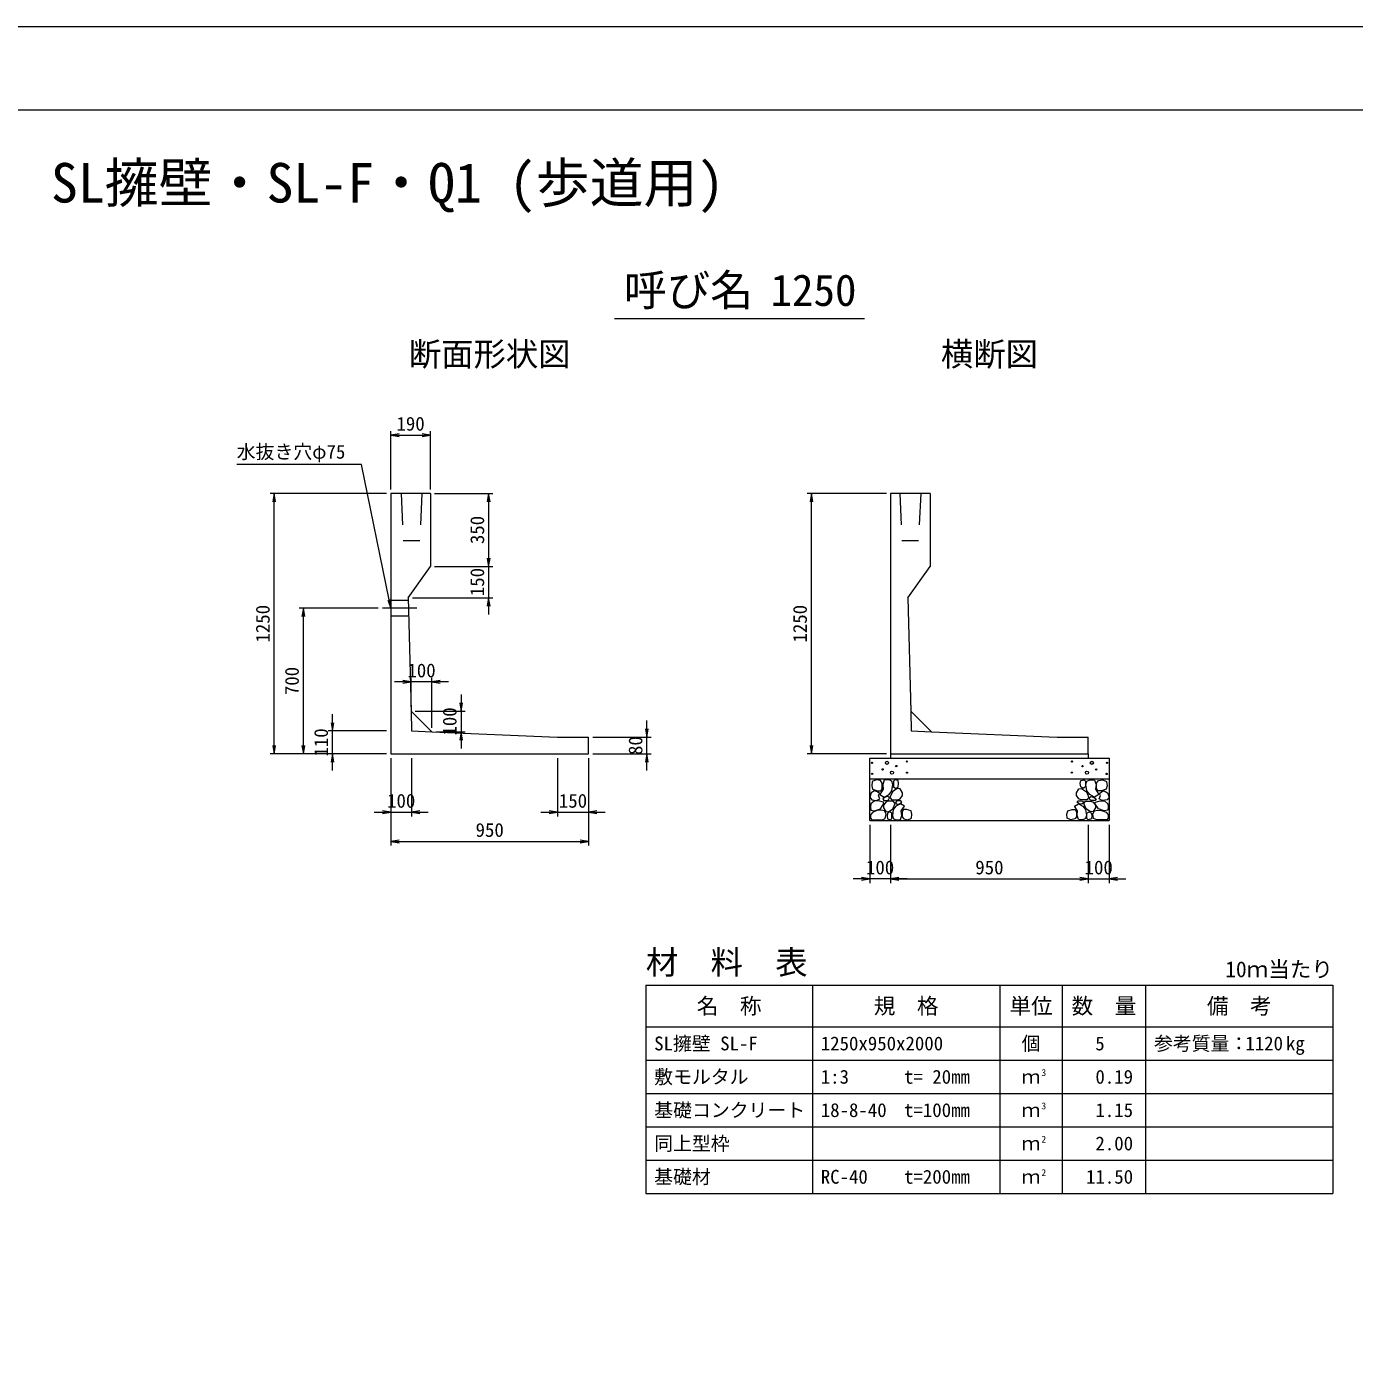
# Model space of a CAD drawing. Units: millimetres at full size, sheet at 1:25. Extents: x 0 to 16820, y 0 to 13241.
# Drawn here: x 6677 to 13051, y 5418 to 11880 of the extents above; entities that cross this region are included whole.
import ezdxf
from ezdxf.enums import TextEntityAlignment as Align

# ---------------------------------------------------------------- set-up
doc = ezdxf.new("R2010")
doc.units = ezdxf.units.MM
doc.header["$LTSCALE"] = 25
doc.linetypes.add('CHAIN', pattern=[18.5, 12, -1.5, 3.5, -1.5])
doc.linetypes.add('DASHED_SPACED', pattern=[12, 6, -6])
for name, color, linetype, lineweight in [('D-BMK', 2, 'CHAIN', 13), ('D-DCR-HCHn', 4, 'Continuous', 9), ('D-MTR-FRAM', 7, 'Continuous', 13), ('D-MTR-LINE', 7, 'Continuous', 13), ('D-STR-DIM', 7, 'Continuous', 13), ('D-STR-STRn', 1, 'Continuous', 13), ('D-STR-TXT', 7, 'Continuous', 13), ('D-TTL', 2, 'Continuous', 13), ('D-TTL-TXT', 7, 'Continuous', 13)]:
    doc.layers.add(name, color=color, linetype=linetype, lineweight=lineweight)
doc.layers.add('D-MTR', color=7, linetype='Continuous')
doc.layers.add('D-MTR-TXT', color=7, linetype='Continuous')
doc.styles.add('ＭＳ ゴシック', font='')
doc.styles.get('ＭＳ ゴシック').set_extended_font_data('MS Gothic')

# ---------------------------------------------------------------- blocks, each defined once
blk = doc.blocks.new('open_arrow')
at = {"color": 0, "linetype": 'Continuous', "lineweight": -2}
blk.add_lwpolyline([(7.5, 1.25), (0, 0), (7.5, -1.25)], dxfattribs=at)

msp = doc.modelspace()

# ---------------------------------------------------------------- linework, layer by layer
at = {"layer": 'D-BMK'}
msp.add_line((8550.06, 9090), (8385, 9090), dxfattribs=at)
at = {"layer": 'D-DCR-HCHn'}
for points in [[(10732.28, 8203.81), (10725.35, 8183), (10734.59, 8169.14), (10757.71, 8166.82), (10773.49, 8173.6), (10766.95, 8189.94), (10771.58, 8199.18), (10762.33, 8208.43), (10748.46, 8213.05)], [(10776.2, 8261.59), (10755.4, 8266.22), (10736.9, 8256.97), (10734.59, 8236.17), (10739.21, 8219.99), (10762.33, 8213.05), (10778.51, 8213.05), (10785.44, 8224.61), (10785.44, 8250.04)], [(10794.69, 8263.91), (10787.76, 8243.1), (10790.07, 8219.99), (10773.89, 8194.56), (10794.69, 8183), (10817.8, 8194.56), (10831.67, 8213.05), (10836.3, 8243.1), (10831.67, 8259.28), (10817.8, 8266.22)], [(10833.98, 8208.43), (10822.43, 8180.69), (10831.67, 8169.14), (10859.41, 8169.14), (10870.97, 8173.76), (10882.53, 8189.94), (10882.53, 8203.81), (10870.97, 8222.3), (10857.1, 8224.61)], [(10838.61, 8259.28), (10838.61, 8231.55), (10850.16, 8224.61), (10861.72, 8231.55), (10864.03, 8247.73), (10861.72, 8261.59), (10845.54, 8266.22)], [(11766.02, 8208.43), (11777.57, 8180.69), (11768.33, 8169.14), (11740.59, 8169.14), (11729.03, 8173.76), (11717.47, 8189.94), (11717.47, 8203.81), (11729.03, 8222.3), (11742.9, 8224.61)], [(11761.39, 8259.28), (11761.39, 8231.55), (11749.84, 8224.61), (11738.28, 8231.55), (11735.97, 8247.73), (11738.28, 8261.59), (11754.46, 8266.22)], [(11805.31, 8263.91), (11812.24, 8243.1), (11809.93, 8219.99), (11826.11, 8194.56), (11805.31, 8183), (11782.2, 8194.56), (11768.33, 8213.05), (11763.7, 8243.1), (11768.33, 8259.28), (11782.2, 8266.22)], [(11823.8, 8261.59), (11844.6, 8266.22), (11863.1, 8256.97), (11865.41, 8236.17), (11860.79, 8219.99), (11837.67, 8213.05), (11821.49, 8213.05), (11814.56, 8224.61), (11814.56, 8250.04)], [(11867.72, 8203.81), (11874.65, 8183), (11865.41, 8169.14), (11842.29, 8166.82), (11826.51, 8173.6), (11833.05, 8189.94), (11828.42, 8199.18), (11837.67, 8208.43), (11851.54, 8213.05)], [(10776.16, 8127.01), (10793.28, 8152.69), (10791.14, 8159.11), (10767.59, 8165.53), (10746.19, 8163.39), (10731.21, 8150.55), (10729.07, 8135.57), (10731.21, 8120.59), (10748.33, 8116.31)], [(10799.31, 8183), (10787.76, 8173.76), (10792.38, 8166.82), (10808.56, 8166.82), (10815.49, 8169.14), (10820.12, 8178.38), (10813.18, 8185.32)], [(10836.08, 8127.01), (10846.78, 8152.69), (10838.22, 8163.39), (10812.54, 8163.39), (10801.84, 8159.11), (10791.14, 8144.13), (10791.14, 8131.29), (10801.84, 8114.17), (10814.68, 8112.03)], [(10872.47, 8075.64), (10878.89, 8094.91), (10876.75, 8116.31), (10891.73, 8139.85), (10872.47, 8150.55), (10851.06, 8139.85), (10838.22, 8122.73), (10833.94, 8094.91), (10838.22, 8079.92), (10851.06, 8073.5)], [(10868.19, 8150.55), (10878.89, 8159.11), (10874.61, 8165.53), (10859.62, 8165.53), (10853.2, 8163.39), (10848.92, 8154.83), (10855.34, 8148.41)], [(11727.53, 8075.64), (11721.11, 8094.91), (11723.25, 8116.31), (11708.27, 8139.85), (11727.53, 8150.55), (11748.94, 8139.85), (11761.78, 8122.73), (11766.06, 8094.91), (11761.78, 8079.92), (11748.94, 8073.5)], [(11731.81, 8150.55), (11721.11, 8159.11), (11725.39, 8165.53), (11740.38, 8165.53), (11746.8, 8163.39), (11751.08, 8154.83), (11744.66, 8148.41)], [(11763.92, 8127.01), (11753.22, 8152.69), (11761.78, 8163.39), (11787.46, 8163.39), (11798.16, 8159.11), (11808.86, 8144.13), (11808.86, 8131.29), (11798.16, 8114.17), (11785.32, 8112.03)], [(11800.69, 8183), (11812.24, 8173.76), (11807.62, 8166.82), (11791.44, 8166.82), (11784.51, 8169.14), (11779.88, 8178.38), (11786.82, 8185.32)], [(11823.84, 8127.01), (11806.72, 8152.69), (11808.86, 8159.11), (11832.41, 8165.53), (11853.81, 8163.39), (11868.79, 8150.55), (11870.93, 8135.57), (11868.79, 8120.59), (11851.67, 8116.31)], [(10784.72, 8073.5), (10799.7, 8079.92), (10803.98, 8101.33), (10795.42, 8116.31), (10780.44, 8120.59), (10761.17, 8118.45), (10739.77, 8109.89), (10729.07, 8097.05), (10729.07, 8082.06), (10735.49, 8073.5), (10761.17, 8075.64)], [(10831.8, 8079.92), (10831.8, 8105.61), (10821.1, 8112.03), (10810.4, 8105.61), (10808.26, 8090.62), (10810.4, 8077.78), (10825.38, 8073.5)], [(10889.59, 8077.78), (10908.85, 8073.5), (10925.97, 8082.06), (10928.11, 8101.33), (10923.83, 8116.31), (10902.43, 8122.73), (10887.45, 8122.73), (10881.03, 8112.03), (10881.03, 8088.48)], [(11710.41, 8077.78), (11691.15, 8073.5), (11674.03, 8082.06), (11671.89, 8101.33), (11676.17, 8116.31), (11697.57, 8122.73), (11712.55, 8122.73), (11718.97, 8112.03), (11718.97, 8088.48)], [(11768.2, 8079.92), (11768.2, 8105.61), (11778.9, 8112.03), (11789.6, 8105.61), (11791.74, 8090.62), (11789.6, 8077.78), (11774.62, 8073.5)], [(11815.28, 8073.5), (11800.3, 8079.92), (11796.02, 8101.33), (11804.58, 8116.31), (11819.56, 8120.59), (11838.83, 8118.45), (11860.23, 8109.89), (11870.93, 8097.05), (11870.93, 8082.06), (11864.51, 8073.5), (11838.83, 8075.64)]]:
    msp.add_lwpolyline(points, close=True, dxfattribs=at)
for centre, radius in [((10735.73, 8347.43), 3), ((10808.34, 8347.43), 7.5), ((10903.13, 8353.48), 3), ((11696.87, 8353.48), 3), ((11791.66, 8347.43), 7.5), ((11864.27, 8347.43), 3), ((10736.87, 8293.92), 3), ((10787.29, 8315.76), 3), ((10831.66, 8299.97), 7.5), ((10852.71, 8331.64), 3), ((10904.27, 8299.97), 3), ((11695.73, 8299.97), 3), ((11747.29, 8331.64), 3), ((11768.34, 8299.97), 7.5), ((11812.71, 8315.76), 3), ((11863.13, 8293.92), 3)]:
    msp.add_circle(centre, radius, dxfattribs=at)
at = {"layer": 'D-MTR-FRAM'}
for p, q in [((9650, 7280), (12950, 7280)), ((9650, 7280), (9650, 6280)), ((12950, 7280), (12950, 6280)), ((9650, 6280), (12950, 6280))]:
    msp.add_line(p, q, dxfattribs=at)
at = {"layer": 'D-MTR-LINE'}
for p, q in [((10450, 7280), (10450, 6280)), ((11350, 7280), (11350, 6280)), ((11650, 7280), (11650, 6280)), ((12050, 7280), (12050, 6280)), ((9650, 7080), (12950, 7080)), ((9650, 6920), (12950, 6920)), ((9650, 6760), (12950, 6760)), ((9650, 6600), (12950, 6600)), ((9650, 6440), (12950, 6440))]:
    msp.add_line(p, q, dxfattribs=at)
at = {"layer": 'D-STR-DIM'}
for p, q in [((8425, 9660), (8425, 9940)), ((8425, 9920), (8615, 9920)), ((8615, 9660), (8615, 9940)), ((8405, 9640), (7845, 9640)), ((7865, 8390), (7865, 9640)), ((8635, 9640), (8915, 9640)), ((8895, 9640), (8895, 9290)), ((10805, 9640), (10425, 9640)), ((10445, 8390), (10445, 9640)), ((8895, 9370), (8895, 9060)), ((8635, 9290), (8915, 9290)), ((8635, 9290), (8915, 9290)), ((8528.8, 9140), (8915, 9140)), ((8365, 9090), (7985, 9090)), ((8005, 8390), (8005, 9090)), ((8702.57, 8735.82), (8442.57, 8735.82)), ((8522.57, 8615.82), (8522.57, 8755.82)), ((8622.57, 8515.82), (8622.57, 8755.82)), ((8762.57, 8675.82), (8762.57, 8415.82)), ((8542.57, 8595.82), (8782.57, 8595.82)), ((8145, 8310), (8145, 8580)), ((9655, 8310), (9655, 8550)), ((8405, 8500), (8125, 8500)), ((8642.57, 8495.82), (8782.57, 8495.82)), ((9395, 8470), (9675, 8470)), ((8405, 8390), (7845, 8390)), ((8405, 8390), (7985, 8390)), ((8405, 8390), (8125, 8390)), ((8425, 8370), (8425, 8090)), ((8425, 8370), (8425, 7950)), ((8525, 8370), (8525, 8090)), ((9225, 8370), (9225, 8090)), ((9375, 8370), (9375, 7950)), ((9375, 8370), (9375, 8090)), ((9395, 8390), (9675, 8390)), ((10805, 8390), (10425, 8390)), ((8345, 8110), (8605, 8110)), ((9145, 8110), (9455, 8110)), ((10725, 8050), (10725, 7770)), ((10825, 8050), (10825, 7770)), ((10825, 8050), (10825, 7770)), ((11775, 8050), (11775, 7770)), ((11775, 8050), (11775, 7770)), ((11875, 8050), (11875, 7770)), ((8425, 7970), (9375, 7970)), ((10905, 7790), (10645, 7790)), ((10825, 7790), (11775, 7790)), ((11695, 7790), (11955, 7790))]:
    msp.add_line(p, q, dxfattribs=at)
at = {"layer": 'D-STR-STRn'}
for p, q in [((8615, 9640), (8425, 9640)), ((8425, 9640), (8425, 8390)), ((8615, 9640), (8615, 9290)), ((11015, 9640), (10825, 9640)), ((10825, 9640), (10825, 8390)), ((11015, 9640), (11015, 9290)), ((8508.8, 9140), (8615, 9290)), ((10908.8, 9140), (11015, 9290)), ((8508.8, 9140), (8522.57, 8595.82)), ((10908.8, 9140), (10922.57, 8595.82)), ((8522.57, 8595.82), (8622.57, 8495.82)), ((10922.57, 8595.82), (11022.57, 8495.82)), ((8622.57, 8495.82), (9225, 8470)), ((9225, 8470), (9375, 8470)), ((9375, 8390), (9375, 8470)), ((11022.57, 8495.82), (11625, 8470)), ((11625, 8470), (11775, 8470)), ((11775, 8390), (11775, 8470)), ((8425, 8390), (9375, 8390)), ((10725, 8070), (10725, 8370)), ((10725, 8370), (11875, 8370)), ((10825, 8390), (10825, 8370)), ((10825, 8390), (11775, 8390)), ((11775, 8390), (11775, 8370)), ((11875, 8370), (11875, 8070)), ((10725, 8270), (11875, 8270)), ((10725, 8070), (11875, 8070))]:
    msp.add_line(p, q, dxfattribs=at)
at = {"layer": 'D-STR-STRn', "linetype": 'DASHED_SPACED'}
for p, q in [((8474.42, 9640), (8484.42, 9415)), ((8574.42, 9640), (8564.42, 9415)), ((10870, 9640), (10880, 9415)), ((10970, 9640), (10960, 9415)), ((8484.42, 9415), (8564.42, 9415)), ((10880, 9415), (10960, 9415)), ((8425, 9127.5), (8509.11, 9127.5)), ((8425, 9052.5), (8511.01, 9052.5))]:
    msp.add_line(p, q, dxfattribs=at)
at = {"layer": 'D-STR-STRn', "color": 2, "linetype": 'DASHED_SPACED'}
for p, q in [((8522.57, 8595.82), (8525, 8500)), ((10922.57, 8595.82), (10925, 8500)), ((8525, 8500), (8622.57, 8495.82)), ((10925, 8500), (11022.57, 8495.82))]:
    msp.add_line(p, q, dxfattribs=at)
at = {"layer": 'D-STR-TXT'}
msp.add_line((8285, 9780), (7685, 9780), dxfattribs=at)
msp.add_lwpolyline([(8425, 9090), (8417.05, 9129.2), (8285, 9780)], dxfattribs=at)
at = {"layer": 'D-TTL'}
for points in [[(0, 0), (16820, 0), (16820, 11880), (0, 11880)], [(400, 400), (16420, 400), (16420, 11480), (400, 11480)]]:
    msp.add_lwpolyline(points, close=True, dxfattribs=at)
at = {"layer": 'D-TTL-TXT'}
msp.add_line((9500, 10480), (10700, 10480), dxfattribs=at)

# ---------------------------------------------------------------- block references
at = {"layer": 'D-STR-DIM', "xscale": 5.33, "yscale": 5.33}
for p in [(8425, 9920), (8622.57, 8735.82), (8525, 8110), (9375, 8110), (8425, 7970), (10825, 7790), (10825, 7790), (11875, 7790)]:
    msp.add_blockref('open_arrow', p, dxfattribs=at)
for p, rotation in [((8615, 9920), 180), ((7865, 9640), 270), ((8895, 9640), 270), ((10445, 9640), 270), ((8895, 9290), 90), ((8895, 9290), 90), ((8895, 9140), 270), ((8005, 9090), 270), ((8522.57, 8735.82), 180), ((8762.57, 8595.82), 90), ((8145, 8500), 90), ((8762.57, 8495.82), 270), ((9655, 8470), 90), ((7865, 8390), 90), ((8005, 8390), 90), ((10445, 8390), 90), ((8145, 8390), 270), ((9655, 8390), 270), ((8425, 8110), 180), ((9225, 8110), 180), ((9375, 7970), 180), ((10725, 7790), 180), ((11775, 7790), 180), ((11775, 7790), 180)]:
    msp.add_blockref('open_arrow', p, dxfattribs=dict(at, rotation=rotation))
at = {"layer": 'D-STR-TXT', "xscale": 5.33, "yscale": 5.33, "rotation": 101.5}
msp.add_blockref('open_arrow', (8425, 9090), dxfattribs=at)

# ---------------------------------------------------------------- texts
at = {"layer": 'D-MTR', "style": 'ＭＳ ゴシック'}
msp.add_text('材\u3000料\u3000表', height=113.9, dxfattribs=at).set_placement((9650, 7298.15), align=Align.BOTTOM_LEFT)
msp.add_text('10ｍ当たり', height=75.95, dxfattribs=at).set_placement((12950, 7295.43), align=Align.BOTTOM_RIGHT)
at = {"layer": 'D-MTR-TXT', "style": 'ＭＳ ゴシック'}
for s, height, p in [('名\u3000称', 75.95, (10050, 7180)), ('規\u3000格', 75.95, (10900, 7180)), ('単位', 75.95, (11500, 7180)), ('数\u3000量', 75.95, (11850, 7180)), ('備\u3000考', 75.95, (12500, 7180)), ('個', 66.46, (11500, 7000)), ('ｍ', 66.46, (11500, 6840)), ('ｍ', 66.46, (11500, 6680)), ('ｍ', 66.46, (11500, 6520)), ('ｍ', 66.46, (11500, 6360))]:
    msp.add_text(s, height=height, dxfattribs=at).set_placement(p, align=Align.MIDDLE_CENTER)
for s, p in [('SL擁壁 SL-F', (9690, 7000)), ('1250x950x2000', (10490, 7000)), ('参考質量：    kg', (12090, 7000)), ('敷モルタル', (9690, 6840)), ('1:3', (10490, 6840)), ('t= 20mm', (10890, 6840)), ('基礎コンクリート', (9690, 6680)), ('18-8-40', (10490, 6680)), ('t=100mm', (10890, 6680)), ('同上型枠', (9690, 6520)), ('基礎材', (9690, 6360)), ('RC-40', (10490, 6360)), ('t=200mm', (10890, 6360))]:
    msp.add_text(s, height=66.46, dxfattribs=at).set_placement(p, align=Align.MIDDLE_LEFT)
for s, p in [('5', (11853.55, 7000)), ('1120', (12710, 7000)), ('0.19', (11990, 6840)), ('1.15', (11990, 6680)), ('2.00', (11990, 6520)), ('11.50', (11990, 6360))]:
    msp.add_text(s, height=66.46, dxfattribs=at).set_placement(p, align=Align.MIDDLE_RIGHT)
for s, p in [('3', (11550, 6833.63)), ('3', (11550, 6673.63)), ('2', (11550, 6513.63)), ('2', (11550, 6353.63))]:
    msp.add_text(s, height=33.23, dxfattribs=at).set_placement(p, align=Align.BOTTOM_LEFT)
at = {"layer": 'D-STR-DIM', "style": 'ＭＳ ゴシック'}
for s, p in [('190', (8520, 9975)), ('100', (8572.57, 8790.82)), ('100', (8475, 8165)), ('150', (9300, 8165)), ('950', (8900, 8025)), ('100', (10775, 7845)), ('950', (11300, 7845)), ('100', (11825, 7845))]:
    msp.add_text(s, height=66.46, dxfattribs=at).set_placement(p, align=Align.MIDDLE_CENTER)
for s, p in [('350', (8840, 9465)), ('150', (8840, 9215)), ('1250', (7810, 9015)), ('1250', (10390, 9015)), ('700', (7950, 8740)), ('100', (8707.57, 8545.82)), ('110', (8090, 8445)), ('80', (9600, 8430))]:
    msp.add_text(s, height=66.46, rotation=90, dxfattribs=at).set_placement(p, align=Align.MIDDLE_CENTER)
at = {"layer": 'D-STR-TXT', "style": 'ＭＳ ゴシック'}
msp.add_text('水抜き穴φ75', height=66.46, dxfattribs=at).set_placement((7685, 9787.25), align=Align.BOTTOM_LEFT)
at = {"layer": 'D-TTL-TXT', "style": 'ＭＳ ゴシック'}
for s, height, p in [('SL擁壁・SL-F・Q1 (歩道用)', 189.9, (8410, 10980)), ('呼び名', 151.9, (9855, 10495)), ('1250', 151.9, (10455, 10495)), ('断面形状図', 113.9, (8900, 10218.15)), ('横断図', 113.9, (11300, 10218.15))]:
    msp.add_text(s, height=height, dxfattribs=at).set_placement(p, align=Align.BOTTOM_CENTER)

doc.saveas('drawing.dxf')
